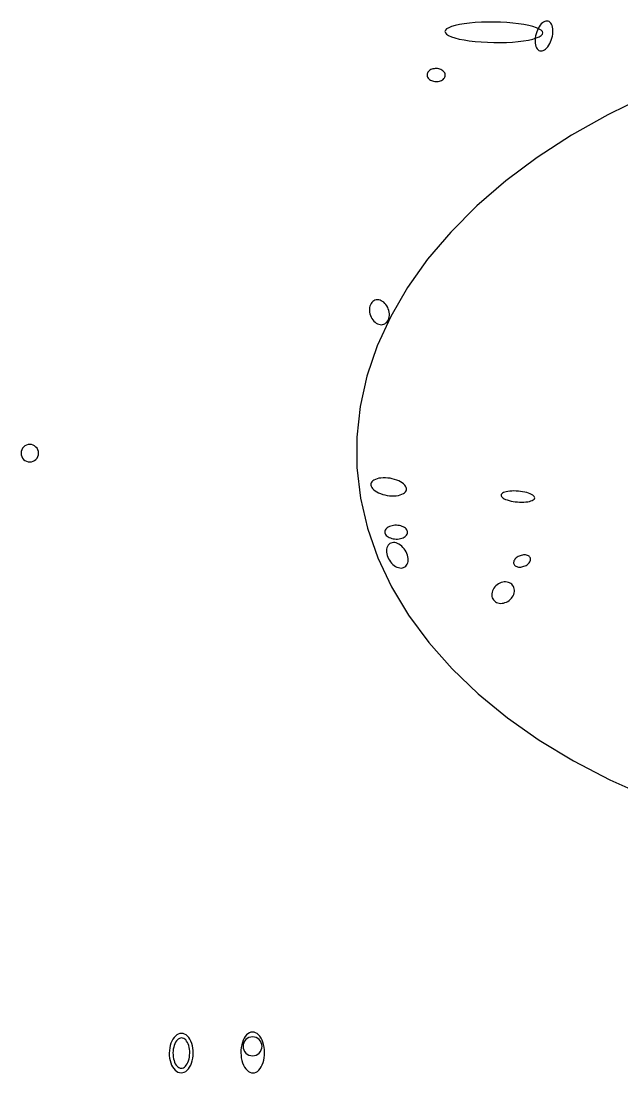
# Model space of a CAD drawing. Extents: x -1 to 217, y -22 to 302.
# Drawn here: x 111.5 to 135.69, y 24.31 to 66.63 of the extents above; entities that cross this region are included whole.
import ezdxf

# ---------------------------------------------------------------- set-up
doc = ezdxf.new("R2010")
doc.units = 0

msp = doc.modelspace()

# ---------------------------------------------------------------- linework, layer by layer
at = {"layer": 'CIRCLES'}
for p, q in [((111.657, 49.535), (111.604, 49.491)), ((111.718, 49.568), (111.657, 49.535)), ((111.784, 49.588), (111.718, 49.568)), ((111.853, 49.595), (111.784, 49.588)), ((111.922, 49.588), (111.853, 49.595)), ((111.988, 49.568), (111.922, 49.588)), ((112.049, 49.535), (111.988, 49.568)), ((112.102, 49.491), (112.049, 49.535)), ((111.507, 49.311), (111.5, 49.242)), ((111.5, 49.242), (111.507, 49.173)), ((111.527, 49.377), (111.507, 49.311)), ((111.507, 49.173), (111.527, 49.107)), ((111.56, 49.438), (111.527, 49.377)), ((111.527, 49.107), (111.56, 49.046)), ((111.604, 49.491), (111.56, 49.438)), ((112.146, 49.438), (112.102, 49.491)), ((112.179, 49.377), (112.146, 49.438)), ((112.146, 49.046), (112.179, 49.107)), ((112.199, 49.311), (112.179, 49.377)), ((112.179, 49.107), (112.199, 49.173)), ((112.206, 49.242), (112.199, 49.311)), ((112.199, 49.173), (112.206, 49.242)), ((111.56, 49.046), (111.604, 48.993)), ((111.604, 48.993), (111.657, 48.949)), ((111.657, 48.949), (111.718, 48.916)), ((111.718, 48.916), (111.784, 48.896)), ((111.784, 48.896), (111.853, 48.889)), ((111.853, 48.889), (111.922, 48.896)), ((111.922, 48.896), (111.988, 48.916)), ((111.988, 48.916), (112.049, 48.949)), ((112.049, 48.949), (112.102, 48.993)), ((112.102, 48.993), (112.146, 49.046)), ((120.445, 25.453), (120.438, 25.379)), ((120.467, 25.525), (120.445, 25.453)), ((120.502, 25.591), (120.467, 25.525)), ((120.55, 25.649), (120.502, 25.591)), ((120.607, 25.696), (120.55, 25.649)), ((120.673, 25.731), (120.607, 25.696)), ((120.745, 25.753), (120.673, 25.731)), ((120.819, 25.76), (120.745, 25.753)), ((120.894, 25.753), (120.819, 25.76)), ((120.965, 25.731), (120.894, 25.753)), ((121.031, 25.696), (120.965, 25.731)), ((121.089, 25.649), (121.031, 25.696)), ((121.137, 25.591), (121.089, 25.649)), ((121.172, 25.525), (121.137, 25.591)), ((121.194, 25.453), (121.172, 25.525)), ((121.201, 25.379), (121.194, 25.453)), ((120.438, 25.379), (120.445, 25.304)), ((120.445, 25.304), (120.467, 25.233)), ((120.467, 25.233), (120.502, 25.167)), ((120.502, 25.167), (120.55, 25.109)), ((120.55, 25.109), (120.607, 25.062)), ((120.607, 25.062), (120.673, 25.026)), ((120.673, 25.026), (120.745, 25.005)), ((120.745, 25.005), (120.819, 24.997)), ((120.819, 24.997), (120.894, 25.005)), ((120.894, 25.005), (120.965, 25.026)), ((120.965, 25.026), (121.031, 25.062)), ((121.031, 25.062), (121.089, 25.109)), ((121.089, 25.109), (121.137, 25.167)), ((121.137, 25.167), (121.172, 25.233)), ((121.172, 25.233), (121.194, 25.304)), ((121.194, 25.304), (121.201, 25.379))]:
    msp.add_line(p, q, dxfattribs=at)
at = {"layer": 'ELLIPSES'}
for p, q in [((128.975, 66.45), (128.831, 66.408)), ((129.146, 66.489), (128.975, 66.45)), ((129.34, 66.521), (129.146, 66.489)), ((129.555, 66.548), (129.34, 66.521)), ((129.787, 66.569), (129.555, 66.548)), ((130.031, 66.583), (129.787, 66.569)), ((130.284, 66.59), (130.031, 66.583)), ((130.542, 66.589), (130.284, 66.59)), ((130.799, 66.582), (130.542, 66.589)), ((131.052, 66.568), (130.799, 66.582)), ((131.296, 66.547), (131.052, 66.568)), ((131.527, 66.52), (131.296, 66.547)), ((131.741, 66.487), (131.527, 66.52)), ((131.934, 66.449), (131.741, 66.487)), ((132.103, 66.406), (131.934, 66.449)), ((132.399, 66.46), (132.358, 66.402)), ((132.442, 66.511), (132.399, 66.46)), ((132.488, 66.554), (132.442, 66.511)), ((132.534, 66.587), (132.488, 66.554)), ((132.581, 66.611), (132.534, 66.587)), ((132.627, 66.625), (132.581, 66.611)), ((132.672, 66.629), (132.627, 66.625)), ((132.715, 66.623), (132.672, 66.629)), ((132.755, 66.607), (132.715, 66.623)), ((132.791, 66.58), (132.755, 66.607)), ((132.824, 66.544), (132.791, 66.58)), ((132.852, 66.5), (132.824, 66.544)), ((132.874, 66.447), (132.852, 66.5)), ((132.891, 66.387), (132.874, 66.447)), ((128.582, 66.259), (128.564, 66.205)), ((128.564, 66.205), (128.58, 66.151)), ((128.58, 66.151), (128.63, 66.098)), ((128.633, 66.311), (128.582, 66.259)), ((128.63, 66.098), (128.712, 66.046)), ((128.716, 66.361), (128.633, 66.311)), ((128.712, 66.046), (128.825, 65.996)), ((128.831, 66.408), (128.716, 66.361)), ((132.246, 66.359), (132.103, 66.406)), ((132.214, 66.038), (132.202, 65.959)), ((132.233, 66.116), (132.214, 66.038)), ((132.257, 66.193), (132.233, 66.116)), ((132.359, 66.309), (132.246, 66.359)), ((132.287, 66.267), (132.257, 66.193)), ((132.32, 66.337), (132.287, 66.267)), ((132.358, 66.402), (132.32, 66.337)), ((132.355, 65.994), (132.439, 66.044)), ((132.442, 66.257), (132.359, 66.309)), ((132.439, 66.044), (132.49, 66.096)), ((132.491, 66.203), (132.442, 66.257)), ((132.49, 66.096), (132.507, 66.149)), ((132.507, 66.149), (132.491, 66.203)), ((132.887, 66.019), (132.9, 66.098)), ((132.902, 66.321), (132.891, 66.387)), ((132.9, 66.098), (132.907, 66.175)), ((132.907, 66.25), (132.902, 66.321)), ((132.907, 66.175), (132.907, 66.25)), ((128.825, 65.996), (128.968, 65.949)), ((128.968, 65.949), (129.137, 65.906)), ((129.137, 65.906), (129.331, 65.868)), ((129.331, 65.868), (129.545, 65.835)), ((129.545, 65.835), (129.776, 65.808)), ((129.776, 65.808), (130.02, 65.787)), ((130.02, 65.787), (130.273, 65.773)), ((130.273, 65.773), (130.53, 65.765)), ((130.53, 65.765), (130.787, 65.765)), ((130.787, 65.765), (131.04, 65.772)), ((131.04, 65.772), (131.285, 65.786)), ((131.285, 65.786), (131.516, 65.807)), ((131.516, 65.807), (131.731, 65.833)), ((131.731, 65.833), (131.926, 65.866)), ((131.926, 65.866), (132.096, 65.904)), ((132.096, 65.904), (132.24, 65.947)), ((132.202, 65.959), (132.194, 65.882)), ((132.194, 65.882), (132.194, 65.807)), ((132.194, 65.807), (132.199, 65.736)), ((132.199, 65.736), (132.21, 65.67)), ((132.21, 65.67), (132.227, 65.61)), ((132.227, 65.61), (132.25, 65.557)), ((132.24, 65.947), (132.355, 65.994)), ((132.702, 65.597), (132.743, 65.655)), ((132.743, 65.655), (132.781, 65.72)), ((132.781, 65.72), (132.814, 65.79)), ((132.814, 65.79), (132.844, 65.864)), ((132.844, 65.864), (132.868, 65.941)), ((132.868, 65.941), (132.887, 66.019)), ((132.25, 65.557), (132.277, 65.512)), ((132.277, 65.512), (132.31, 65.477)), ((132.31, 65.477), (132.346, 65.45)), ((132.346, 65.45), (132.386, 65.434)), ((132.386, 65.434), (132.429, 65.427)), ((132.429, 65.427), (132.474, 65.431)), ((132.474, 65.431), (132.52, 65.445)), ((132.52, 65.445), (132.567, 65.469)), ((132.567, 65.469), (132.613, 65.503)), ((132.613, 65.503), (132.659, 65.546)), ((132.659, 65.546), (132.702, 65.597)), ((127.848, 64.503), (127.844, 64.469)), ((127.844, 64.469), (127.846, 64.435)), ((127.846, 64.435), (127.854, 64.4)), ((127.859, 64.537), (127.848, 64.503)), ((127.854, 64.4), (127.868, 64.367)), ((127.876, 64.569), (127.859, 64.537)), ((127.868, 64.367), (127.888, 64.335)), ((127.898, 64.599), (127.876, 64.569)), ((127.888, 64.335), (127.914, 64.306)), ((127.926, 64.627), (127.898, 64.599)), ((127.958, 64.651), (127.926, 64.627)), ((127.995, 64.673), (127.958, 64.651)), ((128.036, 64.69), (127.995, 64.673)), ((128.08, 64.704), (128.036, 64.69)), ((128.126, 64.713), (128.08, 64.704)), ((128.173, 64.718), (128.126, 64.713)), ((128.221, 64.719), (128.173, 64.718)), ((128.269, 64.715), (128.221, 64.719)), ((128.316, 64.706), (128.269, 64.715)), ((128.361, 64.693), (128.316, 64.706)), ((128.403, 64.676), (128.361, 64.693)), ((128.442, 64.656), (128.403, 64.676)), ((128.478, 64.632), (128.442, 64.656)), ((128.508, 64.604), (128.478, 64.632)), ((128.534, 64.575), (128.508, 64.604)), ((128.524, 64.311), (128.546, 64.341)), ((128.554, 64.543), (128.534, 64.575)), ((128.546, 64.341), (128.563, 64.373)), ((128.568, 64.51), (128.554, 64.543)), ((128.563, 64.373), (128.574, 64.407)), ((128.576, 64.476), (128.568, 64.51)), ((128.574, 64.407), (128.578, 64.441)), ((128.578, 64.441), (128.576, 64.476)), ((127.914, 64.306), (127.944, 64.279)), ((127.944, 64.279), (127.979, 64.254)), ((127.979, 64.254), (128.019, 64.234)), ((128.019, 64.234), (128.061, 64.217)), ((128.061, 64.217), (128.106, 64.204)), ((128.106, 64.204), (128.153, 64.196)), ((128.153, 64.196), (128.201, 64.192)), ((128.201, 64.192), (128.249, 64.192)), ((128.249, 64.192), (128.296, 64.197)), ((128.296, 64.197), (128.342, 64.206)), ((128.342, 64.206), (128.386, 64.22)), ((128.386, 64.22), (128.427, 64.238)), ((128.427, 64.238), (128.464, 64.259)), ((128.464, 64.259), (128.496, 64.284)), ((128.496, 64.284), (128.524, 64.311)), ((136.677, 63.619), (135.123, 62.861)), ((135.123, 62.861), (133.655, 62.035)), ((133.655, 62.035), (132.282, 61.145)), ((132.282, 61.145), (131.01, 60.196)), ((131.01, 60.196), (129.845, 59.192)), ((129.845, 59.192), (128.795, 58.14)), ((128.795, 58.14), (127.864, 57.045)), ((127.864, 57.045), (127.058, 55.912)), ((127.058, 55.912), (126.38, 54.747)), ((125.532, 55.101), (125.525, 55.039)), ((125.525, 55.039), (125.525, 54.975)), ((125.545, 55.16), (125.532, 55.101)), ((125.565, 55.215), (125.545, 55.16)), ((125.591, 55.264), (125.565, 55.215)), ((125.623, 55.308), (125.591, 55.264)), ((125.66, 55.345), (125.623, 55.308)), ((125.702, 55.374), (125.66, 55.345)), ((125.747, 55.396), (125.702, 55.374)), ((125.796, 55.409), (125.747, 55.396)), ((125.846, 55.413), (125.796, 55.409)), ((125.898, 55.41), (125.846, 55.413)), ((125.951, 55.397), (125.898, 55.41)), ((126.003, 55.377), (125.951, 55.397)), ((126.054, 55.348), (126.003, 55.377)), ((126.102, 55.312), (126.054, 55.348)), ((126.148, 55.269), (126.102, 55.312)), ((126.189, 55.22), (126.148, 55.269)), ((126.227, 55.166), (126.189, 55.22)), ((126.259, 55.108), (126.227, 55.166)), ((126.285, 55.046), (126.259, 55.108)), ((126.305, 54.982), (126.285, 55.046)), ((125.525, 54.975), (125.532, 54.91)), ((125.532, 54.91), (125.546, 54.844)), ((125.546, 54.844), (125.566, 54.78)), ((125.566, 54.78), (125.592, 54.718)), ((125.592, 54.718), (125.625, 54.66)), ((125.625, 54.66), (125.662, 54.606)), ((125.662, 54.606), (125.703, 54.557)), ((126.38, 54.747), (125.835, 53.556)), ((126.26, 54.562), (126.286, 54.611)), ((126.286, 54.611), (126.306, 54.666)), ((126.319, 54.916), (126.305, 54.982)), ((126.306, 54.666), (126.319, 54.725)), ((126.326, 54.851), (126.319, 54.916)), ((126.319, 54.725), (126.326, 54.787)), ((126.326, 54.787), (126.326, 54.851)), ((125.703, 54.557), (125.749, 54.514)), ((125.749, 54.514), (125.797, 54.478)), ((125.797, 54.478), (125.848, 54.449)), ((125.848, 54.449), (125.9, 54.429)), ((125.9, 54.429), (125.953, 54.416)), ((125.953, 54.416), (126.005, 54.413)), ((126.005, 54.413), (126.055, 54.417)), ((126.055, 54.417), (126.104, 54.431)), ((126.104, 54.431), (126.149, 54.452)), ((126.149, 54.452), (126.191, 54.481)), ((126.191, 54.481), (126.228, 54.518)), ((126.228, 54.518), (126.26, 54.562)), ((125.835, 53.556), (125.424, 52.345)), ((125.424, 52.345), (125.15, 51.122)), ((125.15, 51.122), (125.015, 49.891)), ((125.015, 49.891), (125.019, 48.661)), ((125.019, 48.661), (125.162, 47.436)), ((126.075, 48.25), (125.988, 48.243)), ((126.166, 48.25), (126.075, 48.25)), ((126.259, 48.244), (126.166, 48.25)), ((125.583, 48.004), (125.581, 47.958)), ((125.581, 47.958), (125.593, 47.911)), ((125.596, 48.048), (125.583, 48.004)), ((125.593, 47.911), (125.616, 47.864)), ((125.621, 48.089), (125.596, 48.048)), ((125.616, 47.864), (125.651, 47.817)), ((125.658, 48.127), (125.621, 48.089)), ((125.706, 48.16), (125.658, 48.127)), ((125.764, 48.189), (125.706, 48.16)), ((125.831, 48.213), (125.764, 48.189)), ((125.906, 48.231), (125.831, 48.213)), ((125.988, 48.243), (125.906, 48.231)), ((126.353, 48.232), (126.259, 48.244)), ((126.446, 48.214), (126.353, 48.232)), ((126.536, 48.19), (126.446, 48.214)), ((126.622, 48.161), (126.536, 48.19)), ((126.703, 48.128), (126.622, 48.161)), ((126.777, 48.09), (126.703, 48.128)), ((126.842, 48.049), (126.777, 48.09)), ((126.899, 48.005), (126.842, 48.049)), ((126.944, 47.96), (126.899, 48.005)), ((126.979, 47.913), (126.944, 47.96)), ((127.002, 47.865), (126.979, 47.913)), ((127.014, 47.818), (127.002, 47.865)), ((125.162, 47.436), (125.443, 46.223)), ((125.651, 47.817), (125.696, 47.771)), ((125.696, 47.771), (125.753, 47.728)), ((125.753, 47.728), (125.818, 47.687)), ((125.818, 47.687), (125.892, 47.649)), ((125.892, 47.649), (125.973, 47.616)), ((125.973, 47.616), (126.059, 47.587)), ((126.059, 47.587), (126.149, 47.563)), ((126.149, 47.563), (126.242, 47.545)), ((126.242, 47.545), (126.336, 47.533)), ((126.336, 47.533), (126.429, 47.527)), ((126.429, 47.527), (126.52, 47.527)), ((126.52, 47.527), (126.607, 47.533)), ((126.607, 47.533), (126.689, 47.546)), ((126.689, 47.546), (126.764, 47.564)), ((126.764, 47.564), (126.831, 47.588)), ((126.831, 47.588), (126.889, 47.616)), ((126.889, 47.616), (126.937, 47.65)), ((126.937, 47.65), (126.974, 47.688)), ((126.974, 47.688), (126.999, 47.729)), ((126.999, 47.729), (127.012, 47.773)), ((127.012, 47.773), (127.014, 47.818)), ((130.83, 47.582), (130.821, 47.554)), ((130.821, 47.554), (130.825, 47.526)), ((130.825, 47.526), (130.84, 47.496)), ((130.849, 47.609), (130.83, 47.582)), ((130.84, 47.496), (130.866, 47.467)), ((130.88, 47.633), (130.849, 47.609)), ((130.866, 47.467), (130.903, 47.438)), ((130.921, 47.655), (130.88, 47.633)), ((130.903, 47.438), (130.95, 47.41)), ((130.973, 47.675), (130.921, 47.655)), ((130.95, 47.41), (131.007, 47.384)), ((131.033, 47.691), (130.973, 47.675)), ((131.101, 47.704), (131.033, 47.691)), ((131.176, 47.714), (131.101, 47.704)), ((131.257, 47.72), (131.176, 47.714)), ((131.342, 47.722), (131.257, 47.72)), ((131.429, 47.72), (131.342, 47.722)), ((131.518, 47.714), (131.429, 47.72)), ((131.606, 47.705), (131.518, 47.714)), ((131.692, 47.692), (131.606, 47.705)), ((131.776, 47.676), (131.692, 47.692)), ((131.854, 47.657), (131.776, 47.676)), ((131.926, 47.635), (131.854, 47.657)), ((131.992, 47.611), (131.926, 47.635)), ((132.048, 47.584), (131.992, 47.611)), ((132.095, 47.556), (132.048, 47.584)), ((132.133, 47.528), (132.095, 47.556)), ((132.159, 47.498), (132.133, 47.528)), ((132.149, 47.386), (132.169, 47.412)), ((132.174, 47.469), (132.159, 47.498)), ((132.169, 47.412), (132.177, 47.44)), ((132.177, 47.44), (132.174, 47.469)), ((131.007, 47.384), (131.072, 47.36)), ((131.072, 47.36), (131.145, 47.338)), ((131.145, 47.338), (131.223, 47.318)), ((131.223, 47.318), (131.306, 47.302)), ((131.306, 47.302), (131.393, 47.289)), ((131.393, 47.289), (131.481, 47.28)), ((131.481, 47.28), (131.57, 47.275)), ((131.57, 47.275), (131.657, 47.273)), ((131.657, 47.273), (131.742, 47.275)), ((131.742, 47.275), (131.822, 47.281)), ((131.822, 47.281), (131.897, 47.29)), ((131.897, 47.29), (131.966, 47.303)), ((131.966, 47.303), (132.026, 47.32)), ((132.026, 47.32), (132.077, 47.339)), ((132.077, 47.339), (132.119, 47.361)), ((132.119, 47.361), (132.149, 47.386)), ((125.443, 46.223), (125.861, 45.029)), ((126.162, 46.147), (126.15, 46.112)), ((126.183, 46.181), (126.162, 46.147)), ((126.21, 46.213), (126.183, 46.181)), ((126.244, 46.242), (126.21, 46.213)), ((126.284, 46.268), (126.244, 46.242)), ((126.33, 46.291), (126.284, 46.268)), ((126.38, 46.31), (126.33, 46.291)), ((126.434, 46.325), (126.38, 46.31)), ((126.491, 46.335), (126.434, 46.325)), ((126.55, 46.341), (126.491, 46.335)), ((126.61, 46.342), (126.55, 46.341)), ((126.669, 46.338), (126.61, 46.342)), ((126.728, 46.329), (126.669, 46.338)), ((126.784, 46.316), (126.728, 46.329)), ((126.838, 46.299), (126.784, 46.316)), ((126.887, 46.277), (126.838, 46.299)), ((126.931, 46.252), (126.887, 46.277)), ((126.97, 46.224), (126.931, 46.252)), ((127.003, 46.193), (126.97, 46.224)), ((127.028, 46.16), (127.003, 46.193)), ((127.047, 46.125), (127.028, 46.16)), ((126.15, 46.112), (126.145, 46.076)), ((126.145, 46.076), (126.148, 46.04)), ((126.148, 46.04), (126.159, 46.004)), ((126.159, 46.004), (126.177, 45.969)), ((126.177, 45.969), (126.203, 45.936)), ((126.203, 45.936), (126.236, 45.905)), ((126.236, 45.905), (126.274, 45.877)), ((126.274, 45.877), (126.319, 45.852)), ((126.319, 45.852), (126.368, 45.831)), ((126.368, 45.831), (126.421, 45.813)), ((126.421, 45.813), (126.478, 45.8)), ((126.478, 45.8), (126.536, 45.792)), ((126.536, 45.792), (126.596, 45.788)), ((126.596, 45.788), (126.656, 45.789)), ((126.656, 45.789), (126.715, 45.795)), ((126.715, 45.795), (126.772, 45.805)), ((126.772, 45.805), (126.826, 45.82)), ((126.826, 45.82), (126.876, 45.838)), ((126.876, 45.838), (126.922, 45.861)), ((126.922, 45.861), (126.962, 45.887)), ((126.962, 45.887), (126.996, 45.917)), ((126.996, 45.917), (127.023, 45.948)), ((127.023, 45.948), (127.043, 45.982)), ((127.043, 45.982), (127.056, 46.017)), ((127.057, 46.09), (127.047, 46.125)), ((127.056, 46.017), (127.06, 46.053)), ((127.06, 46.053), (127.057, 46.09)), ((126.213, 45.384), (126.208, 45.324)), ((126.208, 45.324), (126.21, 45.26)), ((126.226, 45.441), (126.213, 45.384)), ((126.245, 45.492), (126.226, 45.441)), ((126.272, 45.537), (126.245, 45.492)), ((126.305, 45.575), (126.272, 45.537)), ((126.344, 45.605), (126.305, 45.575)), ((126.387, 45.628), (126.344, 45.605)), ((126.436, 45.642), (126.387, 45.628)), ((126.488, 45.647), (126.436, 45.642)), ((126.542, 45.644), (126.488, 45.647)), ((126.599, 45.631), (126.542, 45.644)), ((126.656, 45.611), (126.599, 45.631)), ((126.713, 45.582), (126.656, 45.611)), ((126.769, 45.546), (126.713, 45.582)), ((126.822, 45.502), (126.769, 45.546)), ((126.873, 45.452), (126.822, 45.502)), ((126.92, 45.397), (126.873, 45.452)), ((126.962, 45.338), (126.92, 45.397)), ((126.998, 45.275), (126.962, 45.338)), ((125.861, 45.029), (126.415, 43.861)), ((126.21, 45.26), (126.22, 45.194)), ((126.22, 45.194), (126.237, 45.127)), ((126.237, 45.127), (126.261, 45.06)), ((126.261, 45.06), (126.291, 44.995)), ((126.291, 44.995), (126.328, 44.932)), ((126.328, 44.932), (126.37, 44.872)), ((126.37, 44.872), (126.417, 44.817)), ((127.029, 45.209), (126.998, 45.275)), ((127.053, 45.142), (127.029, 45.209)), ((127.07, 45.075), (127.053, 45.142)), ((127.064, 44.829), (127.077, 44.885)), ((127.08, 45.009), (127.07, 45.075)), ((127.077, 44.885), (127.082, 44.946)), ((127.082, 44.946), (127.08, 45.009)), ((131.332, 44.877), (131.328, 44.846)), ((131.343, 44.909), (131.332, 44.877)), ((131.359, 44.941), (131.343, 44.909)), ((131.38, 44.972), (131.359, 44.941)), ((131.406, 45.002), (131.38, 44.972)), ((131.437, 45.031), (131.406, 45.002)), ((131.472, 45.057), (131.437, 45.031)), ((131.51, 45.081), (131.472, 45.057)), ((131.551, 45.101), (131.51, 45.081)), ((131.594, 45.119), (131.551, 45.101)), ((131.638, 45.132), (131.594, 45.119)), ((131.683, 45.142), (131.638, 45.132)), ((131.727, 45.148), (131.683, 45.142)), ((131.771, 45.149), (131.727, 45.148)), ((131.813, 45.147), (131.771, 45.149)), ((131.852, 45.14), (131.813, 45.147)), ((131.888, 45.129), (131.852, 45.14)), ((131.921, 45.114), (131.888, 45.129)), ((131.949, 45.096), (131.921, 45.114)), ((131.973, 45.075), (131.949, 45.096)), ((131.96, 44.837), (131.981, 44.868)), ((131.991, 45.05), (131.973, 45.075)), ((131.981, 44.868), (131.997, 44.9)), ((132.004, 45.023), (131.991, 45.05)), ((131.997, 44.9), (132.007, 44.932)), ((132.011, 44.994), (132.004, 45.023)), ((132.007, 44.932), (132.012, 44.964)), ((132.012, 44.964), (132.011, 44.994)), ((126.417, 44.817), (126.467, 44.767)), ((126.467, 44.767), (126.521, 44.724)), ((126.521, 44.724), (126.577, 44.687)), ((126.577, 44.687), (126.634, 44.659)), ((126.634, 44.659), (126.691, 44.638)), ((126.691, 44.638), (126.747, 44.626)), ((126.747, 44.626), (126.802, 44.623)), ((126.802, 44.623), (126.854, 44.628)), ((126.854, 44.628), (126.902, 44.642)), ((126.902, 44.642), (126.946, 44.664)), ((126.946, 44.664), (126.985, 44.695)), ((126.985, 44.695), (127.018, 44.733)), ((127.018, 44.733), (127.044, 44.778)), ((127.044, 44.778), (127.064, 44.829)), ((131.328, 44.846), (131.329, 44.815)), ((131.329, 44.815), (131.336, 44.786)), ((131.336, 44.786), (131.349, 44.759)), ((131.349, 44.759), (131.367, 44.735)), ((131.367, 44.735), (131.391, 44.713)), ((131.391, 44.713), (131.419, 44.695)), ((131.419, 44.695), (131.451, 44.68)), ((131.451, 44.68), (131.488, 44.669)), ((131.488, 44.669), (131.527, 44.663)), ((131.527, 44.663), (131.569, 44.66)), ((131.569, 44.66), (131.612, 44.661)), ((131.612, 44.661), (131.657, 44.667)), ((131.657, 44.667), (131.702, 44.677)), ((131.702, 44.677), (131.746, 44.691)), ((131.746, 44.691), (131.789, 44.708)), ((131.789, 44.708), (131.83, 44.729)), ((131.83, 44.729), (131.868, 44.752)), ((131.868, 44.752), (131.903, 44.779)), ((131.903, 44.779), (131.933, 44.807)), ((131.933, 44.807), (131.96, 44.837)), ((130.829, 44.036), (130.771, 44.013)), ((130.888, 44.053), (130.829, 44.036)), ((130.947, 44.062), (130.888, 44.053)), ((131.006, 44.064), (130.947, 44.062)), ((131.063, 44.059), (131.006, 44.064)), ((131.117, 44.046), (131.063, 44.059)), ((131.168, 44.026), (131.117, 44.046)), ((131.214, 44), (131.168, 44.026)), ((126.415, 43.861), (127.1, 42.723)), ((130.462, 43.646), (130.453, 43.589)), ((130.479, 43.702), (130.462, 43.646)), ((130.503, 43.757), (130.479, 43.702)), ((130.534, 43.81), (130.503, 43.757)), ((130.572, 43.86), (130.534, 43.81)), ((130.615, 43.906), (130.572, 43.86)), ((130.663, 43.947), (130.615, 43.906)), ((130.715, 43.983), (130.663, 43.947)), ((130.771, 44.013), (130.715, 43.983)), ((131.255, 43.967), (131.214, 44)), ((131.289, 43.929), (131.255, 43.967)), ((131.318, 43.885), (131.289, 43.929)), ((131.339, 43.837), (131.318, 43.885)), ((131.331, 43.563), (131.348, 43.62)), ((131.353, 43.786), (131.339, 43.837)), ((131.348, 43.62), (131.357, 43.676)), ((131.359, 43.732), (131.353, 43.786)), ((131.357, 43.676), (131.359, 43.732)), ((130.453, 43.589), (130.451, 43.534)), ((130.451, 43.534), (130.457, 43.48)), ((130.457, 43.48), (130.471, 43.428)), ((130.471, 43.428), (130.492, 43.38)), ((130.492, 43.38), (130.52, 43.337)), ((130.52, 43.337), (130.555, 43.298)), ((130.555, 43.298), (130.596, 43.266)), ((130.596, 43.266), (130.642, 43.239)), ((130.642, 43.239), (130.693, 43.219)), ((130.693, 43.219), (130.747, 43.207)), ((130.747, 43.207), (130.804, 43.201)), ((130.804, 43.201), (130.863, 43.203)), ((130.863, 43.203), (130.922, 43.213)), ((130.922, 43.213), (130.981, 43.229)), ((130.981, 43.229), (131.039, 43.253)), ((131.039, 43.253), (131.094, 43.282)), ((131.094, 43.282), (131.147, 43.318)), ((131.147, 43.318), (131.195, 43.36)), ((131.195, 43.36), (131.238, 43.406)), ((131.238, 43.406), (131.275, 43.456)), ((131.275, 43.456), (131.307, 43.508)), ((131.307, 43.508), (131.331, 43.563)), ((127.1, 42.723), (127.913, 41.622)), ((127.913, 41.622), (128.851, 40.564)), ((128.851, 40.564), (129.907, 39.554)), ((129.907, 39.554), (131.078, 38.597)), ((131.078, 38.597), (132.356, 37.699)), ((132.356, 37.699), (133.735, 36.864)), ((133.735, 36.864), (135.207, 36.096)), ((135.207, 36.096), (136.766, 35.4)), ((117.771, 25.839), (117.714, 25.794)), ((117.832, 25.872), (117.771, 25.839)), ((117.894, 25.892), (117.832, 25.872)), ((117.957, 25.898), (117.894, 25.892)), ((118.021, 25.891), (117.957, 25.898)), ((118.083, 25.87), (118.021, 25.891)), ((118.142, 25.836), (118.083, 25.87)), ((118.199, 25.79), (118.142, 25.836)), ((120.581, 25.837), (120.529, 25.776)), ((120.636, 25.885), (120.581, 25.837)), ((120.695, 25.92), (120.636, 25.885)), ((120.757, 25.942), (120.695, 25.92)), ((120.819, 25.949), (120.757, 25.942)), ((120.881, 25.943), (120.819, 25.949)), ((120.943, 25.923), (120.881, 25.943)), ((121.003, 25.889), (120.943, 25.923)), ((121.059, 25.842), (121.003, 25.889)), ((121.112, 25.783), (121.059, 25.842)), ((117.505, 25.413), (117.484, 25.315)), ((117.534, 25.506), (117.505, 25.413)), ((117.57, 25.591), (117.534, 25.506)), ((117.613, 25.669), (117.57, 25.591)), ((117.661, 25.737), (117.613, 25.669)), ((117.666, 25.417), (117.645, 25.346)), ((117.714, 25.794), (117.661, 25.737)), ((117.691, 25.483), (117.666, 25.417)), ((117.721, 25.542), (117.691, 25.483)), ((117.755, 25.594), (117.721, 25.542)), ((117.792, 25.638), (117.755, 25.594)), ((117.832, 25.673), (117.792, 25.638)), ((117.874, 25.698), (117.832, 25.673)), ((117.917, 25.713), (117.874, 25.698)), ((117.962, 25.718), (117.917, 25.713)), ((118.006, 25.712), (117.962, 25.718)), ((118.049, 25.696), (118.006, 25.712)), ((118.09, 25.67), (118.049, 25.696)), ((118.129, 25.634), (118.09, 25.67)), ((118.165, 25.589), (118.129, 25.634)), ((118.198, 25.536), (118.165, 25.589)), ((118.226, 25.476), (118.198, 25.536)), ((118.251, 25.732), (118.199, 25.79)), ((118.25, 25.41), (118.226, 25.476)), ((118.269, 25.338), (118.25, 25.41)), ((118.298, 25.663), (118.251, 25.732)), ((118.339, 25.585), (118.298, 25.663)), ((118.374, 25.498), (118.339, 25.585)), ((118.401, 25.405), (118.374, 25.498)), ((118.42, 25.307), (118.401, 25.405)), ((120.382, 25.437), (120.363, 25.336)), ((120.409, 25.534), (120.382, 25.437)), ((120.443, 25.624), (120.409, 25.534)), ((120.483, 25.705), (120.443, 25.624)), ((120.529, 25.776), (120.483, 25.705)), ((121.16, 25.712), (121.112, 25.783)), ((121.202, 25.632), (121.16, 25.712)), ((121.238, 25.543), (121.202, 25.632)), ((121.267, 25.447), (121.238, 25.543)), ((121.288, 25.346), (121.267, 25.447)), ((117.471, 25.213), (117.466, 25.11)), ((117.466, 25.11), (117.469, 25.006)), ((117.469, 25.006), (117.481, 24.905)), ((117.484, 25.315), (117.471, 25.213)), ((117.62, 25.192), (117.617, 25.113)), ((117.617, 25.113), (117.618, 25.033)), ((117.618, 25.033), (117.626, 24.955)), ((117.63, 25.27), (117.62, 25.192)), ((117.645, 25.346), (117.63, 25.27)), ((118.282, 25.262), (118.269, 25.338)), ((118.278, 24.947), (118.288, 25.025)), ((118.289, 25.184), (118.282, 25.262)), ((118.288, 25.025), (118.291, 25.104)), ((118.291, 25.104), (118.289, 25.184)), ((118.417, 24.896), (118.43, 24.998)), ((118.432, 25.205), (118.42, 25.307)), ((118.43, 24.998), (118.435, 25.101)), ((118.435, 25.101), (118.432, 25.205)), ((120.352, 25.23), (120.349, 25.123)), ((120.349, 25.123), (120.355, 25.016)), ((120.363, 25.336), (120.352, 25.23)), ((120.355, 25.016), (120.368, 24.91)), ((121.301, 25.241), (121.288, 25.346)), ((121.293, 24.921), (121.304, 25.026)), ((121.306, 25.133), (121.301, 25.241)), ((121.304, 25.026), (121.306, 25.133)), ((117.481, 24.905), (117.5, 24.806)), ((117.5, 24.806), (117.527, 24.713)), ((117.527, 24.713), (117.562, 24.627)), ((117.562, 24.627), (117.603, 24.548)), ((117.603, 24.548), (117.65, 24.48)), ((117.626, 24.955), (117.639, 24.879)), ((117.639, 24.879), (117.658, 24.807)), ((117.658, 24.807), (117.682, 24.741)), ((117.682, 24.741), (117.71, 24.68)), ((117.71, 24.68), (117.743, 24.627)), ((117.743, 24.627), (117.779, 24.583)), ((117.779, 24.583), (117.818, 24.547)), ((118.076, 24.544), (118.116, 24.579)), ((118.116, 24.579), (118.153, 24.622)), ((118.153, 24.622), (118.187, 24.674)), ((118.187, 24.674), (118.217, 24.734)), ((118.217, 24.734), (118.242, 24.8)), ((118.242, 24.8), (118.263, 24.871)), ((118.263, 24.871), (118.278, 24.947)), ((118.288, 24.542), (118.331, 24.62)), ((118.331, 24.62), (118.367, 24.706)), ((118.367, 24.706), (118.395, 24.799)), ((118.395, 24.799), (118.417, 24.896)), ((120.368, 24.91), (120.389, 24.809)), ((120.389, 24.809), (120.418, 24.713)), ((120.418, 24.713), (120.454, 24.624)), ((120.454, 24.624), (120.496, 24.544)), ((121.126, 24.48), (121.173, 24.551)), ((121.173, 24.551), (121.213, 24.632)), ((121.213, 24.632), (121.247, 24.722)), ((121.247, 24.722), (121.274, 24.819)), ((121.274, 24.819), (121.293, 24.921)), ((117.65, 24.48), (117.702, 24.422)), ((117.702, 24.422), (117.759, 24.375)), ((117.759, 24.375), (117.818, 24.341)), ((117.818, 24.547), (117.859, 24.521)), ((117.818, 24.341), (117.88, 24.321)), ((117.859, 24.521), (117.902, 24.505)), ((117.88, 24.321), (117.943, 24.313)), ((117.902, 24.505), (117.946, 24.499)), ((117.943, 24.313), (118.007, 24.319)), ((117.946, 24.499), (117.991, 24.504)), ((117.991, 24.504), (118.034, 24.519)), ((118.007, 24.319), (118.069, 24.339)), ((118.034, 24.519), (118.076, 24.544)), ((118.069, 24.339), (118.129, 24.372)), ((118.129, 24.372), (118.187, 24.417)), ((118.187, 24.417), (118.24, 24.474)), ((118.24, 24.474), (118.288, 24.542)), ((120.496, 24.544), (120.544, 24.473)), ((120.544, 24.473), (120.597, 24.414)), ((120.597, 24.414), (120.653, 24.367)), ((120.653, 24.367), (120.713, 24.334)), ((120.713, 24.334), (120.775, 24.313)), ((120.775, 24.313), (120.837, 24.307)), ((120.837, 24.307), (120.899, 24.315)), ((120.899, 24.315), (120.961, 24.336)), ((120.961, 24.336), (121.019, 24.371)), ((121.019, 24.371), (121.075, 24.42)), ((121.075, 24.42), (121.126, 24.48))]:
    msp.add_line(p, q, dxfattribs=at)

doc.saveas('drawing.dxf')
